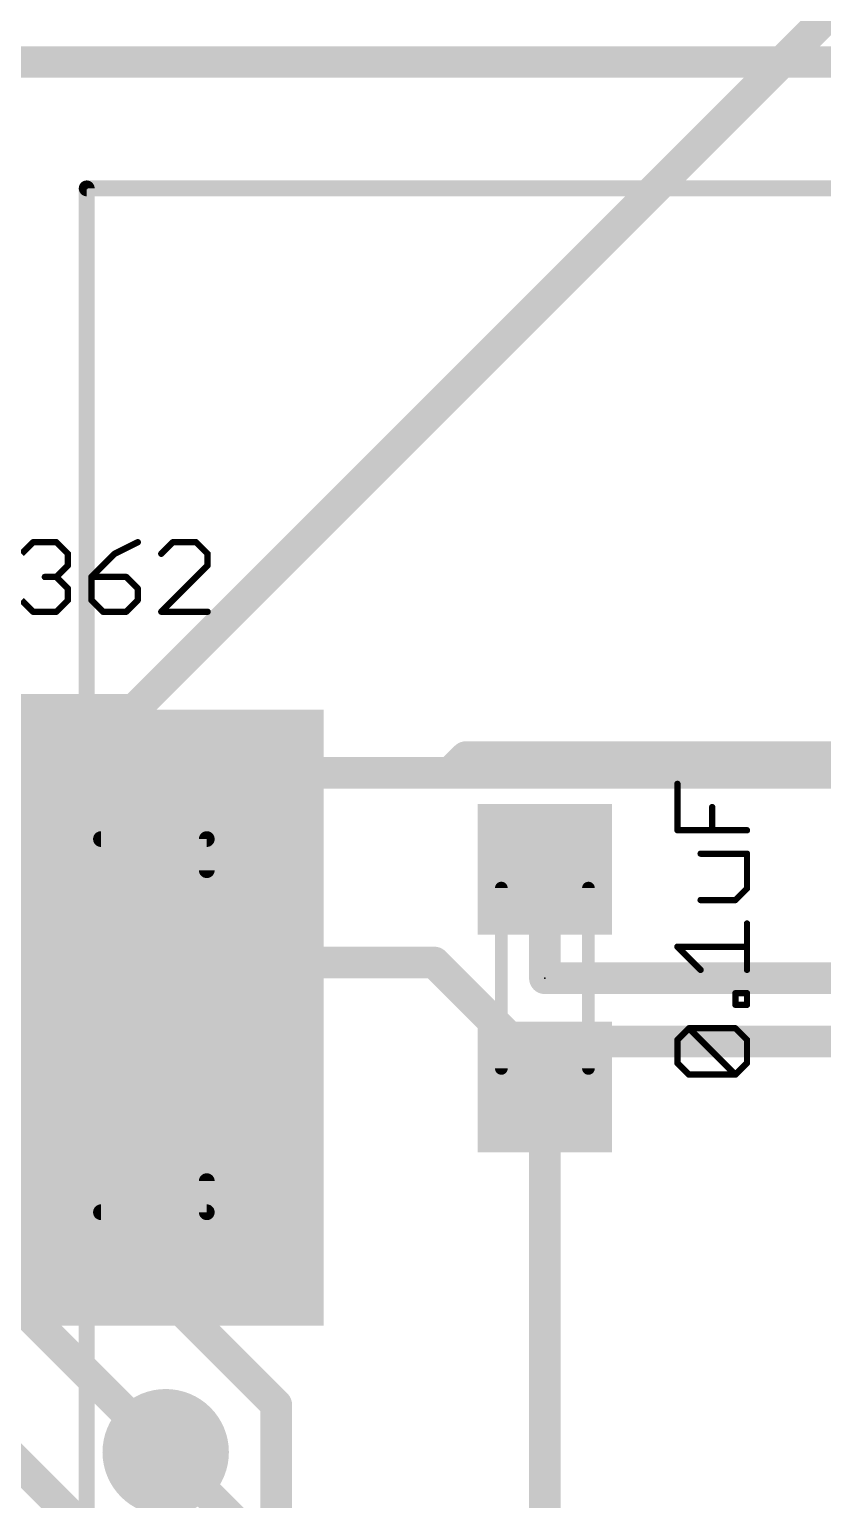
# Model space of a CAD drawing. Extents: x 0 to 99.1, y -1.2 to 60.2.
# Drawn here: x 33.58 to 39.95, y 40.39 to 52.2 of the extents above; entities that cross this region are included whole.
import ezdxf

# ---------------------------------------------------------------- set-up
doc = ezdxf.new("R2010")
doc.units = 0
for name, color, linetype in [('1', 22, 'CONTINUOUS'), ('16', 175, 'CONTINUOUS'), ('18', 82, 'CONTINUOUS'), ('21', 253, 'CONTINUOUS'), ('23', 7, 'CONTINUOUS'), ('43', 82, 'CONTINUOUS'), ('51', 253, 'CONTINUOUS')]:
    doc.layers.add(name, color=color, linetype=linetype)

# ---------------------------------------------------------------- blocks, each defined once
blk = doc.blocks.new('RECT')
blk.add_solid([(-0.5, -0.5), (0.5, -0.5), (-0.5, 0.5), (0.5, 0.5)])
blk = doc.blocks.new('ROUNDV')
at = {"const_width": 0.5}
blk.add_lwpolyline([(0, -0.25, 1), (0, 0.25, 1), (0, -0.25)], format="xyb", dxfattribs=at)

msp = doc.modelspace()

# ---------------------------------------------------------------- linework, layer by layer
at = {"layer": '1', "const_width": 0.254}
for points in [[(34.417, 46.736), (40.259, 52.578)], [(24.257, 46.736), (34.417, 46.736)], [(37.084, 46.355), (36.957, 46.228)], [(40.513, 46.355), (37.084, 46.355)], [(33.909, 46.228), (32.639, 46.228)], [(33.909, 45.593), (33.909, 46.228)], [(36.957, 46.228), (33.909, 46.228)], [(33.909, 45.593), (33.901, 45.471)], [(37.719, 45.452), (37.719, 44.577)], [(34.798, 45.085), (34.751, 45.196)], [(34.798, 45.085), (34.798, 44.704)], [(34.671, 44.704), (33.147, 44.704)], [(34.671, 44.704), (34.751, 44.696)], [(34.798, 44.704), (34.751, 44.696)], [(34.925, 44.704), (34.751, 44.696)], [(36.83, 44.704), (34.925, 44.704)], [(37.719, 43.815), (36.83, 44.704)], [(37.719, 44.577), (41.275, 44.577)], [(37.719, 44.069), (41.275, 44.069)], [(37.719, 43.815), (37.719, 44.069)], [(37.719, 43.815), (37.719, 43.702)], [(37.719, 43.702), (37.719, 35.56)], [(33.909, 42.799), (33.901, 42.921)], [(35.56, 41.148), (33.909, 42.799)], [(34.671, 40.767), (33.401, 42.037)], [(35.56, 21.336), (35.56, 41.148)]]:
    msp.add_lwpolyline(points, dxfattribs=at)
at = {"layer": '1', "const_width": 0.127}
for points in [[(34.3721, 46.7809, 1), (34.4619, 46.6911)], [(34.417, 46.6725, 1), (34.417, 46.7995)], [(37.084, 46.4185, 1), (37.084, 46.2915)], [(37.1289, 46.3101, 1), (37.0391, 46.3999)], [(33.9725, 46.228, 1), (33.8455, 46.228)], [(33.909, 46.2915, 1), (33.909, 46.1645)], [(33.909, 46.1645, 1), (33.909, 46.2915)], [(36.9121, 46.2729, 1), (37.0019, 46.1831)], [(36.957, 46.1645, 1), (36.957, 46.2915)], [(33.8455, 45.593, 1), (33.9725, 45.593)], [(33.9724, 45.5888, 1), (33.8456, 45.5972)], [(33.8376, 45.4752, 1), (33.9644, 45.4668)], [(37.7825, 45.452, 1), (37.6555, 45.452)], [(34.8095, 45.2208, 1), (34.6925, 45.1712)], [(34.8615, 45.085, 1), (34.7345, 45.085)], [(34.7395, 45.0602, 1), (34.8565, 45.1098)], [(34.6773, 44.7672, 1), (34.6647, 44.6408)], [(34.671, 44.6405, 1), (34.671, 44.7675)], [(34.7481, 44.7594, 1), (34.7539, 44.6326)], [(34.7403, 44.7586, 1), (34.7617, 44.6334)], [(34.7447, 44.6328, 1), (34.7573, 44.7592)], [(34.8087, 44.6414, 1), (34.7873, 44.7666)], [(34.925, 44.7675, 1), (34.925, 44.6405)], [(34.9279, 44.6406, 1), (34.9221, 44.7674)], [(36.8749, 44.7489, 1), (36.7851, 44.6591)], [(36.83, 44.6405, 1), (36.83, 44.7675)], [(34.7345, 44.704, 1), (34.8615, 44.704)], [(37.719, 44.6405, 1), (37.719, 44.5135)], [(37.6555, 44.577, 1), (37.7825, 44.577)], [(37.719, 44.1325, 1), (37.719, 44.0055)], [(37.7825, 44.069, 1), (37.6555, 44.069)], [(37.7825, 43.815, 1), (37.6555, 43.815)], [(37.6555, 43.815, 1), (37.7825, 43.815)], [(37.6741, 43.7701, 1), (37.7639, 43.8599)], [(37.7825, 43.702, 1), (37.6555, 43.702)], [(37.6555, 43.702, 1), (37.7825, 43.702)], [(33.9644, 42.9252, 1), (33.8376, 42.9168)], [(33.9539, 42.8439, 1), (33.8641, 42.7541)], [(33.8456, 42.7948, 1), (33.9724, 42.8032)], [(35.6235, 41.148, 1), (35.4965, 41.148)], [(35.5151, 41.1031, 1), (35.6049, 41.1929)], [(34.6261, 40.7221, 1), (34.7159, 40.8119)]]:
    msp.add_lwpolyline(points, format="xyb", dxfattribs=at)
at = {"layer": '16', "const_width": 0.254}
for points in [[(20.701, 51.943), (41.656, 51.943)], [(47.371, 46.228), (23.876, 46.228)], [(36.195, 37.973), (32.893, 41.275)], [(36.957, 38.481), (34.671, 40.767)]]:
    msp.add_lwpolyline(points, dxfattribs=at)
at = {"layer": '16', "const_width": 0.127}
msp.add_lwpolyline([(34.7159, 40.8119, 1), (34.6261, 40.7221)], format="xyb", dxfattribs=at)
at = {"layer": '21'}
for points, const_width in [([(33.5126, 47.9895), (33.6059, 48.0827)], 0.0508), ([(33.6059, 48.0827), (33.7923, 48.0827)], 0.0508), ([(33.7923, 48.0827), (33.8855, 47.9895)], 0.0508), ([(34.4468, 48.0827), (34.2604, 47.9895)], 0.0508), ([(34.7285, 48.0827), (34.6353, 47.9895)], 0.0508), ([(34.9149, 48.0827), (34.7285, 48.0827)], 0.0508), ([(35.0081, 47.9895), (34.9149, 48.0827)], 0.0508), ([(33.8855, 47.9895), (33.8855, 47.8963)], 0.0508), ([(34.2604, 47.9895), (34.0739, 47.803)], 0.0508), ([(35.0081, 47.8963), (35.0081, 47.9895)], 0.0508), ([(33.8855, 47.8963), (33.7923, 47.803)], 0.0508), ([(34.6353, 47.5234), (35.0081, 47.8963)], 0.0508), ([(33.7923, 47.803), (33.6991, 47.803)], 0.0508), ([(33.7923, 47.803), (33.8855, 47.7098)], 0.0508), ([(34.0739, 47.803), (34.0739, 47.6166)], 0.0508), ([(34.3536, 47.803), (34.0739, 47.803)], 0.0508), ([(34.4468, 47.7098), (34.3536, 47.803)], 0.0508), ([(33.6059, 47.5234), (33.5126, 47.6166)], 0.0508), ([(33.8855, 47.6166), (33.7923, 47.5234)], 0.0508), ([(33.8855, 47.7098), (33.8855, 47.6166)], 0.0508), ([(34.0739, 47.6166), (34.1672, 47.5234)], 0.0508), ([(34.3536, 47.5234), (34.4468, 47.6166)], 0.0508), ([(34.4468, 47.6166), (34.4468, 47.7098)], 0.0508), ([(33.7923, 47.5234), (33.6059, 47.5234)], 0.0508), ([(34.1672, 47.5234), (34.3536, 47.5234)], 0.0508), ([(35.0081, 47.5234), (34.6353, 47.5234)], 0.0508), ([(38.7843, 45.767), (38.7843, 46.1398)], 0.0508), ([(39.064, 45.767), (39.064, 45.9534)], 0.0508), ([(34.151, 45.696), (35.001, 45.696)], 0.127), ([(35.001, 45.696), (35.001, 45.446)], 0.127), ([(39.3436, 45.767), (38.7843, 45.767)], 0.0508), ([(39.3436, 45.5785), (38.9708, 45.5785)], 0.0508), ([(39.3436, 45.2989), (39.3436, 45.5785)], 0.0508), ([(39.2504, 45.2057), (39.3436, 45.2989)], 0.0508), ([(38.9708, 45.2057), (39.2504, 45.2057)], 0.0508), ([(39.3436, 44.6444), (39.3436, 45.0172)], 0.0508), ([(38.9708, 44.6444), (38.7843, 44.8308)], 0.0508), ([(38.7843, 44.8308), (39.3436, 44.8308)], 0.0508), ([(39.2504, 44.3637), (39.2504, 44.4569)], 0.0508), ([(39.2504, 44.4569), (39.3436, 44.4569)], 0.0508), ([(39.3436, 44.4569), (39.3436, 44.3637)], 0.0508), ([(39.3436, 44.3637), (39.2504, 44.3637)], 0.0508), ([(38.7843, 44.082), (38.8775, 44.1753)], 0.0508), ([(38.7843, 43.8956), (38.7843, 44.082)], 0.0508), ([(38.8775, 44.1753), (39.2504, 44.1753)], 0.0508), ([(39.2504, 43.8024), (38.8775, 44.1753)], 0.0508), ([(39.2504, 44.1753), (39.3436, 44.082)], 0.0508), ([(39.3436, 44.082), (39.3436, 43.8956)], 0.0508), ([(38.8775, 43.8024), (38.7843, 43.8956)], 0.0508), ([(39.3436, 43.8956), (39.2504, 43.8024)], 0.0508), ([(39.2504, 43.8024), (38.8775, 43.8024)], 0.0508), ([(35.001, 42.696), (35.001, 42.946)], 0.127), ([(34.151, 42.696), (35.001, 42.696)], 0.127)]:
    msp.add_lwpolyline(points, dxfattribs=dict(at, const_width=const_width))
for points, const_width in [([(33.6059, 48.0954, 1), (33.6059, 48.07)], 0.0254), ([(33.6148, 48.0737, 1), (33.5969, 48.0917)], 0.0254), ([(33.8013, 48.0917, 1), (33.7833, 48.0737)], 0.0254), ([(33.7923, 48.07, 1), (33.7923, 48.0954)], 0.0254), ([(34.4525, 48.0713, 1), (34.4411, 48.094)], 0.0254), ([(34.7285, 48.0954, 1), (34.7285, 48.07)], 0.0254), ([(34.7374, 48.0737, 1), (34.7195, 48.0917)], 0.0254), ([(34.9239, 48.0917, 1), (34.9059, 48.0737)], 0.0254), ([(34.9149, 48.07, 1), (34.9149, 48.0954)], 0.0254), ([(33.8982, 47.9895, 1), (33.8728, 47.9895)], 0.0254), ([(33.8765, 47.9805, 1), (33.8945, 47.9984)], 0.0254), ([(34.2547, 48.0008, 1), (34.2661, 47.9781)], 0.0254), ([(34.2694, 47.9805, 1), (34.2514, 47.9984)], 0.0254), ([(34.6263, 47.9984, 1), (34.6442, 47.9805)], 0.0254), ([(35.0208, 47.9895, 1), (34.9954, 47.9895)], 0.0254), ([(34.9991, 47.9805, 1), (35.0171, 47.9984)], 0.0254), ([(33.8728, 47.8963, 1), (33.8982, 47.8963)], 0.0254), ([(33.8945, 47.8873, 1), (33.8765, 47.9052)], 0.0254), ([(34.9954, 47.8963, 1), (35.0208, 47.8963)], 0.0254), ([(35.0171, 47.8873, 1), (34.9991, 47.9052)], 0.0254), ([(33.6991, 47.8157, 1), (33.6991, 47.7903)], 0.0254), ([(33.8013, 47.812, 1), (33.7833, 47.7941)], 0.0254), ([(33.7833, 47.812, 1), (33.8013, 47.7941)], 0.0254), ([(33.7923, 47.7903, 1), (33.7923, 47.8157)], 0.0254), ([(34.0866, 47.803, 1), (34.0612, 47.803)], 0.0254), ([(34.0739, 47.8157, 1), (34.0739, 47.7903)], 0.0254), ([(34.065, 47.812, 1), (34.0829, 47.7941)], 0.0254), ([(34.3626, 47.812, 1), (34.3446, 47.7941)], 0.0254), ([(34.3536, 47.7903, 1), (34.3536, 47.8157)], 0.0254), ([(33.8982, 47.7098, 1), (33.8728, 47.7098)], 0.0254), ([(33.8765, 47.7008, 1), (33.8945, 47.7188)], 0.0254), ([(33.8945, 47.6076, 1), (33.8765, 47.6256)], 0.0254), ([(34.0829, 47.6256, 1), (34.065, 47.6076)], 0.0254), ([(34.4595, 47.7098, 1), (34.4341, 47.7098)], 0.0254), ([(34.4378, 47.7008, 1), (34.4558, 47.7188)], 0.0254), ([(34.4558, 47.6076, 1), (34.4378, 47.6256)], 0.0254), ([(33.6059, 47.5361, 1), (33.6059, 47.5107)], 0.0254), ([(33.5969, 47.5144, 1), (33.6148, 47.5324)], 0.0254), ([(33.7833, 47.5324, 1), (33.8013, 47.5144)], 0.0254), ([(33.7923, 47.5107, 1), (33.7923, 47.5361)], 0.0254), ([(33.8728, 47.6166, 1), (33.8982, 47.6166)], 0.0254), ([(34.0612, 47.6166, 1), (34.0866, 47.6166)], 0.0254), ([(34.1672, 47.5361, 1), (34.1672, 47.5107)], 0.0254), ([(34.1582, 47.5144, 1), (34.1761, 47.5324)], 0.0254), ([(34.3446, 47.5324, 1), (34.3626, 47.5144)], 0.0254), ([(34.3536, 47.5107, 1), (34.3536, 47.5361)], 0.0254), ([(34.4341, 47.6166, 1), (34.4595, 47.6166)], 0.0254), ([(34.6353, 47.5361, 1), (34.6353, 47.5107)], 0.0254), ([(34.6263, 47.5324, 1), (34.6442, 47.5144)], 0.0254), ([(35.0081, 47.5107, 1), (35.0081, 47.5361)], 0.0254), ([(38.797, 46.1398, 1), (38.7716, 46.1398)], 0.0254), ([(39.0767, 45.9534, 1), (39.0513, 45.9534)], 0.0254), ([(34.151, 45.7278, 1), (34.151, 45.6643)], 0.0635), ([(35.0328, 45.696, 1), (34.9693, 45.696)], 0.0635), ([(35.001, 45.6643, 1), (35.001, 45.7278)], 0.0635), ([(38.7843, 45.7797, 1), (38.7843, 45.7543)], 0.0254), ([(38.7716, 45.767, 1), (38.797, 45.767)], 0.0254), ([(39.0513, 45.767, 1), (39.0767, 45.767)], 0.0254), ([(39.3436, 45.7543, 1), (39.3436, 45.7797)], 0.0254), ([(38.9708, 45.5912, 1), (38.9708, 45.5658)], 0.0254), ([(39.3563, 45.5785, 1), (39.3309, 45.5785)], 0.0254), ([(39.3436, 45.5658, 1), (39.3436, 45.5912)], 0.0254), ([(34.9693, 45.446, 1), (35.0328, 45.446)], 0.0635), ([(39.3309, 45.2989, 1), (39.3563, 45.2989)], 0.0254), ([(39.3526, 45.2899, 1), (39.3346, 45.3079)], 0.0254), ([(38.9708, 45.2184, 1), (38.9708, 45.193)], 0.0254), ([(39.2414, 45.2147, 1), (39.2594, 45.1967)], 0.0254), ([(39.2504, 45.193, 1), (39.2504, 45.2184)], 0.0254), ([(39.3563, 45.0172, 1), (39.3309, 45.0172)], 0.0254), ([(38.7933, 44.8398, 1), (38.7753, 44.8218)], 0.0254), ([(38.7843, 44.8435, 1), (38.7843, 44.8181)], 0.0254), ([(39.3436, 44.8181, 1), (39.3436, 44.8435)], 0.0254), ([(38.9618, 44.6354, 1), (38.9797, 44.6533)], 0.0254), ([(39.3309, 44.6444, 1), (39.3563, 44.6444)], 0.0254), ([(39.2631, 44.4569, 1), (39.2377, 44.4569)], 0.0254), ([(39.2504, 44.4696, 1), (39.2504, 44.4442)], 0.0254), ([(39.3563, 44.4569, 1), (39.3309, 44.4569)], 0.0254), ([(39.3436, 44.4442, 1), (39.3436, 44.4696)], 0.0254), ([(39.2504, 44.3764, 1), (39.2504, 44.351)], 0.0254), ([(39.2377, 44.3637, 1), (39.2631, 44.3637)], 0.0254), ([(39.3309, 44.3637, 1), (39.3563, 44.3637)], 0.0254), ([(39.3436, 44.351, 1), (39.3436, 44.3764)], 0.0254), ([(38.797, 44.082, 1), (38.7716, 44.082)], 0.0254), ([(38.7753, 44.091, 1), (38.7933, 44.0731)], 0.0254), ([(38.8775, 44.188, 1), (38.8775, 44.1626)], 0.0254), ([(38.8865, 44.1842, 1), (38.8686, 44.1663)], 0.0254), ([(38.8865, 44.1663, 1), (38.8686, 44.1842)], 0.0254), ([(39.2594, 44.1842, 1), (39.2414, 44.1663)], 0.0254), ([(39.2504, 44.1626, 1), (39.2504, 44.188)], 0.0254), ([(39.3563, 44.082, 1), (39.3309, 44.082)], 0.0254), ([(39.3346, 44.0731, 1), (39.3526, 44.091)], 0.0254), ([(38.7933, 43.9046, 1), (38.7753, 43.8866)], 0.0254), ([(38.7716, 43.8956, 1), (38.797, 43.8956)], 0.0254), ([(39.3309, 43.8956, 1), (39.3563, 43.8956)], 0.0254), ([(39.3526, 43.8866, 1), (39.3346, 43.9046)], 0.0254), ([(38.8775, 43.8151, 1), (38.8775, 43.7897)], 0.0254), ([(38.8686, 43.7934, 1), (38.8865, 43.8114)], 0.0254), ([(39.2414, 43.8114, 1), (39.2594, 43.7934)], 0.0254), ([(39.2414, 43.7934, 1), (39.2594, 43.8114)], 0.0254), ([(39.2504, 43.7897, 1), (39.2504, 43.8151)], 0.0254), ([(35.0328, 42.946, 1), (34.9693, 42.946)], 0.0635), ([(34.151, 42.7278, 1), (34.151, 42.6643)], 0.0635), ([(34.9693, 42.696, 1), (35.0328, 42.696)], 0.0635), ([(35.001, 42.6643, 1), (35.001, 42.7278)], 0.0635)]:
    msp.add_lwpolyline(points, format="xyb", dxfattribs=dict(at, const_width=const_width))
at = {"layer": '23'}
for p in [(34.036, 50.927), (37.719, 44.577)]:
    msp.add_point(p, dxfattribs=at)
at = {"layer": '51'}
for points, const_width in [([(34.0678, 50.927, 1), (34.0042, 50.927)], 0.0635), ([(34.036, 50.9588, 1), (34.036, 50.8952)], 0.0635), ([(37.3944, 45.302, 1), (37.3436, 45.302)], 0.0508), ([(38.0944, 45.302, 1), (38.0436, 45.302)], 0.0508), ([(37.3436, 43.852, 1), (37.3944, 43.852)], 0.0508), ([(38.0436, 43.852, 1), (38.0944, 43.852)], 0.0508)]:
    msp.add_lwpolyline(points, format="xyb", dxfattribs=dict(at, const_width=const_width))
for points, const_width in [([(34.036, 50.927), (64.516, 50.927)], 0.127), ([(34.036, 7.747), (34.036, 50.927)], 0.127), ([(37.369, 43.852), (37.369, 45.302)], 0.1016), ([(38.069, 45.302), (38.069, 43.852)], 0.1016)]:
    msp.add_lwpolyline(points, dxfattribs=dict(at, const_width=const_width))

# ---------------------------------------------------------------- block references
at = {"layer": '1', "rotation": 90}
for p, xscale, yscale in [((37.719, 45.452), 1.05, 1.08), ((33.901, 45.471), 0.8, 0.3), ((37.719, 43.702), 1.05, 1.08), ((33.901, 42.921), 0.8, 0.3)]:
    msp.add_blockref('RECT', p, dxfattribs=dict(at, xscale=xscale, yscale=yscale))
at = {"layer": '1', "xscale": 0.8, "yscale": 0.3}
for p in [(34.751, 45.196), (34.751, 44.696), (34.751, 44.196), (34.751, 43.696), (34.751, 43.196)]:
    msp.add_blockref('RECT', p, dxfattribs=at)
at = {"layer": '18', "xscale": 1.016, "yscale": 1.016}
msp.add_blockref('ROUNDV', (34.671, 40.767), dxfattribs=at)
msp.add_blockref('ROUNDV', (34.671, 40.767), dxfattribs=at)
at = {"layer": '43', "xscale": 5.334, "yscale": 4.953}
msp.add_blockref('RECT', (33.274, 44.2595), dxfattribs=at)
at = {"layer": '51', "xscale": 0.35, "yscale": 0.8, "rotation": 90}
for p in [(37.719, 45.202), (37.719, 43.952)]:
    msp.add_blockref('RECT', p, dxfattribs=at)

doc.saveas('drawing.dxf')
